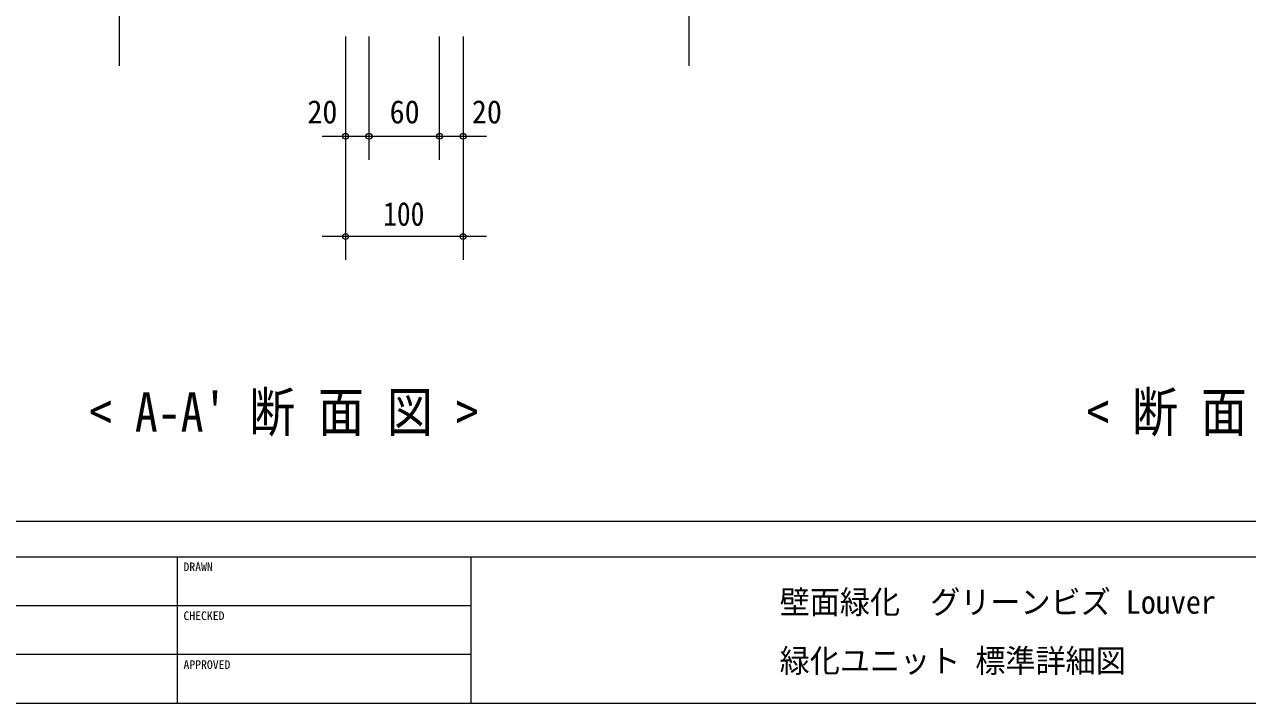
# Model space of a CAD drawing. Units: millimetres, scale not verified, with parts at other scales. Extents: x -2100 to 2010, y -1460 to 1631.
# Drawn here: x -222 to 819, y -1460 to -882 of the extents above; entities that cross this region are included whole.
import ezdxf
from ezdxf.enums import TextEntityAlignment as Align

# ---------------------------------------------------------------- set-up
doc = ezdxf.new("R2010")
doc.units = ezdxf.units.MM
doc.header["$LTSCALE"] = 10
doc.header["$PDMODE"] = 32
doc.header["$PDSIZE"] = 5
for name, color, linetype, lineweight in [('1-C_DIM', 4, 'Continuous', 18), ('1-D_TXT', 7, 'Continuous', 18), ('2-D_TXT', 1, 'Continuous', 18), ('F-0', 7, 'Continuous', 18)]:
    doc.layers.add(name, color=color, linetype=linetype, lineweight=lineweight)
doc.layers.add('F-D_TXT', color=7, linetype='Continuous')
doc.styles.add('ＭＳ ゴシック', font='')
doc.styles.get('ＭＳ ゴシック').set_extended_font_data('MS Gothic')

msp = doc.modelspace()

# ---------------------------------------------------------------- linework, layer by layer
at = {"layer": '1-C_DIM'}
for p, q in [((-141.28, -917.03), (-141.28, 63.19)), ((343.44, -26.98), (343.44, -917.03)), ((51.13, -891.91), (51.13, -1082.21)), ((71.13, -996.91), (71.13, -891.91)), ((131.24, -996.91), (131.24, -891.91)), ((151.24, -891.91), (151.24, -1082.21)), ((31.13, -976.91), (171.24, -976.91)), ((171.24, -1062.21), (31.13, -1062.21))]:
    msp.add_line(p, q, dxfattribs=at)
at = {"layer": '1-C_DIM', "color": 5}
for p in [(51.13, -976.91), (71.13, -976.91), (131.24, -976.91), (151.24, -976.91), (51.13, -1062.21), (151.24, -1062.21)]:
    msp.add_point(p, dxfattribs=at)
at = {"layer": 'F-0'}
for p, q in [((-2009.99, -1335.05), (2010.01, -1335.05)), ((-92.16, -1335.05), (-92.16, -1460.05)), ((157.84, -1335.05), (157.84, -1460.05)), ((157.84, -1376.71), (-592.16, -1376.71)), ((157.84, -1418.38), (-592.16, -1418.38)), ((2010.01, -1460.05), (-2009.99, -1460.05))]:
    msp.add_line(p, q, dxfattribs=at)
msp.add_lwpolyline([(2010.01, -1305.05), (0.01, -1305.05), (-2009.99, -1305.05)], dxfattribs=at)

# ---------------------------------------------------------------- texts
at = {"layer": '1-C_DIM', "color": 7, "style": 'ＭＳ ゴシック'}
for s, height, width, p in [('20', 19.79, 0.95, (18.63, -971.91)), ('60', 19.79, 0.95, (88.69, -971.91)), ('20', 19.79, 0.95, (158.74, -971.91)), ('100', 20.23, 0.85, (83.19, -1059.21))]:
    msp.add_text(s, height=height, dxfattribs=dict(at, width=width)).set_placement(p, align=Align.BOTTOM_LEFT)
at = {"layer": '1-D_TXT', "style": 'ＭＳ ゴシック', "width": 0.85}
msp.add_text("< A-A' 断 面 図 >", height=33.72, dxfattribs=at).set_placement((-167.32, -1238.74), align=Align.BOTTOM_LEFT)
at = {"layer": '2-D_TXT', "color": 7, "style": 'ＭＳ ゴシック', "width": 0.85}
msp.add_text('< 断 面 詳 細 図 >', height=33.72, dxfattribs=at).set_placement((682.14, -1238.74), align=Align.BOTTOM_LEFT)
at = {"layer": 'F-D_TXT', "style": 'ＭＳ ゴシック'}
for s, p in [('DRAWN', (-86.92, -1349.46)), ('CHECKED', (-86.92, -1391.12)), ('APPROVED', (-86.92, -1432.79))]:
    msp.add_text(s, height=7.331, dxfattribs=at).set_placement(p, align=Align.BOTTOM_LEFT)
at = {"layer": 'F-D_TXT', "style": 'ＭＳ ゴシック', "width": 0.95}
for s, p in [('壁面緑化\u3000グリーンビズ Louver', (420.93, -1389.46)), ('緑化ユニット 標準詳細図', (420.93, -1439.46))]:
    msp.add_text(s, height=19.79, dxfattribs=at).set_placement(p, align=Align.BOTTOM_LEFT)

doc.saveas('drawing.dxf')
